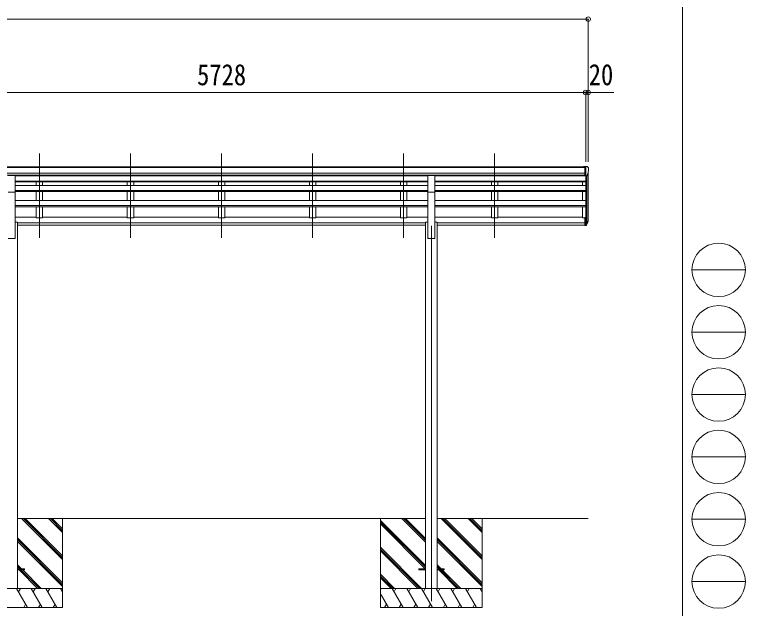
# Model space of a CAD drawing. Units: millimetres at full size. Extents: x -9783 to 9892, y -6828 to 6752.
# Drawn here: x 4144 to 9892, y -3924 to 743 of the extents above; entities that cross this region are included whole.
import ezdxf
from ezdxf.enums import TextEntityAlignment as Align

# ---------------------------------------------------------------- set-up
doc = ezdxf.new("R2010")
doc.units = ezdxf.units.MM
doc.header["$LTSCALE"] = 35
doc.header["$PDMODE"] = 32
doc.header["$PDSIZE"] = 35
for name, color, linetype, lineweight in [('0-0_0', 7, 'Continuous', 9), ('0-1_本体', 4, 'Continuous', 9), ('0-2_部品', 7, 'Continuous', 9), ('0-8_PARTS2', 2, 'Continuous', 9), ('0-A_寸法', 6, 'Continuous', 9), ('F-0_240', 7, 'Continuous', 9)]:
    doc.layers.add(name, color=color, linetype=linetype, lineweight=lineweight)
doc.styles.add('ＭＳ ゴシック', font='')
doc.styles.get('ＭＳ ゴシック').set_extended_font_data('MS Gothic')

msp = doc.modelspace()

# ---------------------------------------------------------------- linework, layer by layer
at = {"layer": '0-0_0'}
for p, q in [((7376.69, -3217.2), (4167.09, -3217.2)), ((4521.89, -3539.66), (4199.42, -3217.2)), ((4521.89, -3525.51), (4213.56, -3217.2)), ((4521.89, -3511.37), (4227.71, -3217.2)), ((4521.89, -3327.53), (4411.56, -3217.2)), ((4521.89, -3313.38), (4425.7, -3217.2)), ((4521.89, -3299.24), (4439.84, -3217.2)), ((4521.89, -3217.2), (4521.89, -3917.2)), ((7021.89, -3217.2), (7021.89, -3917.2)), ((7376.69, -3402.83), (7191.06, -3217.2)), ((7376.69, -3388.68), (7205.2, -3217.2)), ((7376.69, -3374.54), (7219.34, -3217.2)), ((8655.89, -3217.2), (7467.09, -3217.2)), ((7821.89, -3539.66), (7499.42, -3217.2)), ((7821.89, -3525.51), (7513.56, -3217.2)), ((7821.89, -3511.37), (7527.71, -3217.2)), ((7821.89, -3327.53), (7711.56, -3217.2)), ((7821.89, -3313.38), (7725.7, -3217.2)), ((7821.89, -3299.24), (7739.84, -3217.2)), ((7821.89, -3217.2), (7821.89, -3917.2)), ((7376.69, -3586.67), (7021.89, -3231.88)), ((7376.69, -3600.81), (7021.89, -3246.02)), ((7374.43, -3612.7), (7021.89, -3260.16)), ((4521.89, -3723.5), (4167.09, -3368.71)), ((4521.89, -3737.65), (4167.09, -3382.85)), ((7821.89, -3723.5), (7467.09, -3368.71)), ((7821.89, -3737.65), (7467.09, -3382.85)), ((4521.89, -3751.79), (4167.09, -3396.99)), ((7345.08, -3767.2), (7021.89, -3444.01)), ((7821.89, -3751.79), (7467.09, -3396.99)), ((7330.94, -3767.2), (7021.89, -3458.15)), ((7316.79, -3767.2), (7021.89, -3472.29)), ((4198.94, -3612.7), (4167.09, -3580.84)), ((4184.8, -3612.7), (4167.09, -3594.98)), ((4170.66, -3612.7), (4167.09, -3609.12)), ((7498.94, -3612.7), (7467.09, -3580.84)), ((7484.8, -3612.7), (7467.09, -3594.98)), ((7470.66, -3612.7), (7467.09, -3609.12)), ((4325.16, -3767.2), (4179.66, -3621.7)), ((4339.3, -3767.2), (4193.8, -3621.7)), ((4353.45, -3767.2), (4207.94, -3621.7)), ((7132.95, -3767.2), (7021.89, -3656.14)), ((7118.8, -3767.2), (7021.89, -3670.28)), ((7625.16, -3767.2), (7479.66, -3621.7)), ((7639.3, -3767.2), (7493.8, -3621.7)), ((7653.45, -3767.2), (7507.94, -3621.7)), ((7104.66, -3767.2), (7021.89, -3684.42)), ((3721.89, -3767.2), (4521.89, -3767.2)), ((4246.2, -3917.2), (4159.6, -3767.2)), ((4174.6, -3793.18), (4189.6, -3767.2)), ((4361.67, -3917.19), (4275.07, -3767.2)), ((4290.07, -3793.18), (4305.07, -3767.2)), ((4477.14, -3917.2), (4390.54, -3767.2)), ((4405.54, -3793.18), (4420.54, -3767.19)), ((4521.89, -3794.7), (4506.01, -3767.2)), ((7021.89, -3767.2), (7821.89, -3767.2)), ((7027.72, -3767.2), (7021.89, -3777.3)), ((7199.79, -3917.2), (7113.19, -3767.2)), ((7143.19, -3767.2), (7128.19, -3793.18)), ((7315.26, -3917.2), (7228.66, -3767.2)), ((7243.66, -3793.18), (7258.66, -3767.2)), ((7430.73, -3917.2), (7344.13, -3767.2)), ((7359.13, -3793.18), (7374.13, -3767.19)), ((7546.2, -3917.2), (7459.6, -3767.2)), ((7474.6, -3793.18), (7489.6, -3767.2)), ((7661.67, -3917.19), (7575.07, -3767.2)), ((7590.07, -3793.18), (7605.07, -3767.2)), ((7777.14, -3917.2), (7690.54, -3767.2)), ((7705.54, -3793.18), (7720.54, -3767.19)), ((7821.89, -3794.7), (7806.01, -3767.2)), ((7084.32, -3917.2), (7021.89, -3809.06)), ((4231.2, -3891.21), (4216.2, -3917.2)), ((4346.67, -3891.22), (4331.67, -3917.19)), ((4462.14, -3891.22), (4447.14, -3917.2)), ((7069.32, -3891.22), (7054.32, -3917.2)), ((7184.79, -3891.22), (7169.79, -3917.2)), ((7300.26, -3891.22), (7285.26, -3917.2)), ((7415.73, -3891.22), (7400.73, -3917.2)), ((7531.2, -3891.21), (7516.2, -3917.2)), ((7646.67, -3891.22), (7631.67, -3917.19)), ((7762.14, -3891.22), (7747.14, -3917.2)), ((4521.89, -3917.2), (3721.89, -3917.2)), ((7821.89, -3917.2), (7021.89, -3917.2))]:
    msp.add_line(p, q, dxfattribs=at)
at = {"layer": '0-1_本体'}
for p, q in [((8629.39, -453.07), (2924.39, -453.07)), ((8629.39, -458.42), (2924.39, -458.42)), ((8629.39, -501.95), (2914.39, -501.96)), ((8651.6, -508.63), (8651.6, -878.34)), ((8655.89, -854.07), (8655.89, -489.83)), ((8629.39, -519.62), (2914.39, -519.62)), ((4149.39, -522.12), (4615.89, -522.12)), ((4149.39, -524.46), (7394.39, -524.46)), ((4149.39, -566.66), (7394.39, -566.66)), ((4149.39, -568.05), (7394.39, -568.05)), ((4149.39, -571.74), (7394.39, -571.74)), ((4314.89, -522), (4314.89, -524.46)), ((4314.89, -571.74), (4314.89, -598.99)), ((4364.89, -522), (4364.89, -524.46)), ((4364.89, -571.74), (4364.89, -598.99)), ((7394.39, -522), (4615.89, -522.12)), ((5030.89, -522), (5030.89, -524.46)), ((5030.89, -571.74), (5030.89, -598.99)), ((5080.89, -522), (5080.89, -524.46)), ((5080.89, -571.74), (5080.89, -598.99)), ((5746.89, -522), (5746.89, -524.46)), ((5746.89, -571.74), (5746.89, -598.99)), ((5796.89, -522), (5796.89, -524.46)), ((5796.89, -571.74), (5796.89, -598.99)), ((6462.89, -522), (6462.89, -524.46)), ((6462.89, -571.74), (6462.89, -598.99)), ((6512.89, -522), (6512.89, -524.46)), ((6512.89, -571.74), (6512.89, -598.99)), ((7178.89, -522), (7178.89, -524.46)), ((7178.89, -571.74), (7178.89, -598.99)), ((7228.89, -522), (7228.89, -524.46)), ((7228.89, -571.74), (7228.89, -598.99)), ((7449.39, -522), (8629.39, -522)), ((8635.89, -524.46), (7449.39, -524.46)), ((8635.89, -566.66), (7449.39, -566.66)), ((8635.89, -568.05), (7449.39, -568.05)), ((8635.89, -571.74), (7449.39, -571.74)), ((7894.89, -522), (7894.89, -524.46)), ((7894.89, -571.74), (7894.89, -598.99)), ((7944.89, -522), (7944.89, -524.46)), ((7944.89, -571.74), (7944.89, -598.99)), ((8610.89, -598.99), (8610.89, -571.74)), ((8635.89, -524.46), (8635.89, -851.9)), ((8641.89, -523.98), (8641.89, -896.34)), ((4149.39, -598.99), (7394.39, -598.99)), ((8635.89, -598.99), (7449.39, -598.99)), ((4149.39, -639.72), (7394.39, -639.72)), ((4149.39, -641.2), (7394.39, -641.2)), ((4149.39, -648.01), (7394.39, -648.01)), ((4149.39, -1017.2), (4149.39, -653.25)), ((4314.89, -648.01), (4314.89, -717.5)), ((4364.89, -648.01), (4364.89, -717.5)), ((5030.89, -648.01), (5030.89, -717.5)), ((5080.89, -648.01), (5080.89, -717.5)), ((5746.89, -648.01), (5746.89, -717.5)), ((5796.89, -648.01), (5796.89, -717.5)), ((6462.89, -648.01), (6462.89, -717.5)), ((6512.89, -648.01), (6512.89, -717.5)), ((7178.89, -648.01), (7178.89, -717.5)), ((7228.89, -648.01), (7228.89, -717.5)), ((7394.39, -1017.2), (7394.39, -653.25)), ((8635.89, -639.72), (7449.39, -639.72)), ((8635.89, -641.2), (7449.39, -641.2)), ((8635.89, -648.01), (7449.39, -648.01)), ((7449.39, -1017.2), (7449.39, -653.25)), ((7894.89, -648.01), (7894.89, -717.5)), ((7944.89, -648.01), (7944.89, -717.5)), ((8610.89, -717.5), (8610.89, -648.01)), ((4149.39, -717.5), (7394.39, -717.5)), ((8635.89, -717.5), (7449.39, -717.5)), ((4149.39, -756.81), (7394.39, -756.81)), ((4149.39, -758.3), (7394.39, -758.3)), ((4149.39, -767.77), (7394.39, -767.77)), ((4314.89, -767.77), (4314.89, -852.73)), ((4364.89, -767.77), (4364.89, -852.73)), ((5030.89, -767.77), (5030.89, -852.73)), ((5080.89, -767.77), (5080.89, -852.73)), ((5746.89, -767.77), (5746.89, -852.73)), ((5796.89, -767.77), (5796.89, -852.73)), ((6462.89, -767.77), (6462.89, -852.73)), ((6512.89, -767.77), (6512.89, -852.73)), ((7178.89, -767.77), (7178.89, -852.73)), ((7228.89, -767.77), (7228.89, -852.73)), ((8635.89, -756.81), (7449.39, -756.81)), ((8635.89, -758.3), (7449.39, -758.3)), ((8635.89, -767.77), (7449.39, -767.77)), ((7894.89, -767.77), (7894.89, -852.73)), ((7944.89, -767.77), (7944.89, -852.73)), ((8610.89, -852.73), (8610.89, -767.77)), ((4149.39, -847.93), (4314.89, -847.93)), ((4314.89, -852.73), (4364.89, -852.73)), ((4364.89, -847.93), (5030.89, -847.93)), ((5030.89, -852.73), (5080.89, -852.73)), ((5746.89, -847.93), (5080.89, -847.93)), ((5746.89, -852.73), (5796.89, -852.73)), ((6462.89, -847.93), (5796.89, -847.93)), ((6462.89, -852.73), (6512.89, -852.73)), ((7178.89, -847.93), (6512.89, -847.93)), ((7178.89, -852.73), (7228.89, -852.73)), ((7394.39, -847.93), (7228.89, -847.93)), ((7894.89, -847.93), (7449.39, -847.93)), ((7894.89, -852.73), (7944.89, -852.73)), ((8610.89, -847.93), (7944.89, -847.93)), ((8629.39, -852.73), (8610.89, -852.73)), ((4167.09, -887.2), (4149.39, -887.2)), ((4167.09, -887.2), (4167.09, -3767.2)), ((4167.09, -892.23), (7376.69, -892.23)), ((4167.09, -893.61), (7376.69, -893.61)), ((4167.09, -910.79), (7376.69, -910.79)), ((7394.39, -887.2), (7376.69, -887.2)), ((7376.69, -887.2), (7376.69, -3767.2)), ((7467.09, -887.2), (7449.39, -887.2)), ((7467.09, -887.2), (7467.09, -3767.2)), ((8629.39, -892.23), (7467.09, -892.23)), ((8629.39, -893.61), (7467.09, -893.61)), ((8629.39, -910.79), (7467.09, -910.79)), ((4149.39, -1017.2), (4094.39, -1017.2)), ((7449.39, -1017.2), (7394.39, -1017.2))]:
    msp.add_line(p, q, dxfattribs=at)
at = {"layer": '0-2_部品', "color": 6}
for p, q in [((2907.89, 131.16), (8635.89, 131.16)), ((8635.89, 131.16), (8655.89, 131.16))]:
    msp.add_line(p, q, dxfattribs=at)
at = {"layer": '0-2_部品'}
for p, q in [((8629.39, -451.47), (8619.39, -451.56)), ((8619.39, -453.07), (8619.39, -451.56)), ((8629.39, -523.46), (8629.39, -451.47)), ((8647.89, -451.47), (8629.39, -451.47)), ((8635.89, -524.46), (8635.89, -451.47)), ((8647.89, -451.47), (8650.22, -451.61)), ((8650.98, -452.04), (8655.04, -457.85)), ((8643.51, -522.64), (8652.79, -506.58)), ((8657.89, -460.84), (8657.89, -461.47)), ((4149.39, -521.34), (4094.39, -521.34)), ((4149.39, -653.41), (4149.39, -521.34)), ((7449.39, -521.34), (7394.39, -521.34)), ((7394.39, -653.41), (7394.39, -521.34)), ((7449.39, -653.41), (7449.39, -521.34)), ((8629.39, -523.46), (8635.89, -523.46)), ((8635.89, -524.46), (8641.1, -524.14)), ((4149.39, -653.41), (4094.39, -653.41)), ((7449.39, -653.41), (7394.39, -653.41)), ((8629.39, -851.9), (8629.39, -912.96)), ((8629.39, -851.9), (8635.89, -851.9)), ((8635.89, -851.9), (8635.89, -913.78)), ((8629.39, -890.21), (8635.89, -890.21)), ((8629.39, -895.61), (8635.89, -895.61)), ((8629.39, -912.96), (8635.89, -912.96)), ((8635.89, -896.61), (8641.02, -896.61)), ((8635.89, -898.61), (8640.73, -898.61)), ((8635.89, -913.78), (8640.73, -913.78)), ((8642.32, -895.86), (8652.07, -877.45)), ((8653.49, -877.94), (8643.33, -897.11)), ((8650.91, -894.8), (8643.33, -912.28))]:
    msp.add_line(p, q, dxfattribs=at)
at = {"layer": '0-2_部品', "color": 4}
for p, q in [((4167.09, -3612.7), (4221.89, -3612.7)), ((4221.89, -3612.7), (4221.89, -3621.7)), ((7322.29, -3612.7), (7377.09, -3612.7)), ((7467.09, -3612.7), (7521.89, -3612.7)), ((7521.89, -3612.7), (7521.89, -3621.7)), ((4167.09, -3621.7), (4221.89, -3621.7)), ((7467.09, -3621.7), (7521.89, -3621.7))]:
    msp.add_line(p, q, dxfattribs=at)
msp.add_lwpolyline([(7322.29, -3612.7), (7322.29, -3621.7), (7377.09, -3621.7)], dxfattribs=at)
at = {"layer": '0-2_部品'}
for centre, radius, start, end in [((8650.16, -452.61), 1, 35, 86.5), ((8654.89, -460.84), 3, 0, 87), ((8455.89, -461.47), 202, 347.09739, 0), ((8640.91, -521.14), 3, 273.5, 330), ((8567.94, -851.49), 88.05, 342.78929, 2.77608), ((8567.23, -855.77), 89.07, 345.58812, 5.50424), ((8640.73, -895.61), 3, 270, 330), ((8640.73, -910.78), 3, 270, 330), ((8641.02, -895.11), 1.5, 270, 330), ((8522.67, -858.72), 133.22, 344.28698, 356.72013)]:
    msp.add_arc(centre, radius, start, end, dxfattribs=at)
at = {"layer": '0-8_PARTS2'}
for p, q in [((4339.89, -1010.99), (4339.89, -348.47)), ((5055.89, -1010.99), (5055.89, -348.47)), ((5771.89, -1010.99), (5771.89, -348.47)), ((6487.89, -1010.99), (6487.89, -348.47)), ((7203.89, -1010.99), (7203.89, -348.47)), ((7919.89, -1010.99), (7919.89, -348.47)), ((7421.89, -917.2), (7421.89, -3867.2))]:
    msp.add_line(p, q, dxfattribs=at)
at = {"layer": '0-A_寸法'}
for p, q in [((-2840.11, 707.48), (8655.89, 707.48)), ((8655.89, 707.48), (8655.89, -414.46)), ((8635.89, 131.16), (8635.89, -414.46)), ((8655.89, 131.16), (8655.89, -414.46)), ((8655.89, 131.16), (8855.89, 131.16))]:
    msp.add_line(p, q, dxfattribs=at)
for p in [(8655.89, 707.48), (8635.89, 131.16), (8655.89, 131.16)]:
    msp.add_point(p, dxfattribs=at)
at = {"layer": 'F-0_240', "color": 5}
msp.add_line((9396.97, 6751.9), (9396.97, -6828.1), dxfattribs=at)
at = {"layer": 'F-0_240', "color": 4}
for p, q in [((9471.77, -1263.1), (9891.77, -1263.1)), ((9471.77, -1753.1), (9891.77, -1753.1)), ((9471.77, -2243.1), (9891.77, -2243.1)), ((9471.77, -2733.1), (9891.77, -2733.1)), ((9471.77, -3223.1), (9891.77, -3223.1)), ((9471.77, -3713.1), (9891.77, -3713.1))]:
    msp.add_line(p, q, dxfattribs=at)
for centre in [(9681.77, -1263.1), (9681.77, -1753.1), (9681.77, -2243.1), (9681.77, -2733.1), (9681.77, -3223.1), (9681.77, -3713.1)]:
    msp.add_circle(centre, 210, dxfattribs=at)

# ---------------------------------------------------------------- texts
at = {"layer": '0-A_寸法', "color": 7, "style": 'ＭＳ ゴシック', "width": 0.85}
for s, p in [('5728', (5579.39, 138.16)), ('20', (8659.64, 138.16))]:
    msp.add_text(s, height=166.8, dxfattribs=at).set_placement(p, align=Align.BOTTOM_LEFT)

doc.saveas('drawing.dxf')
